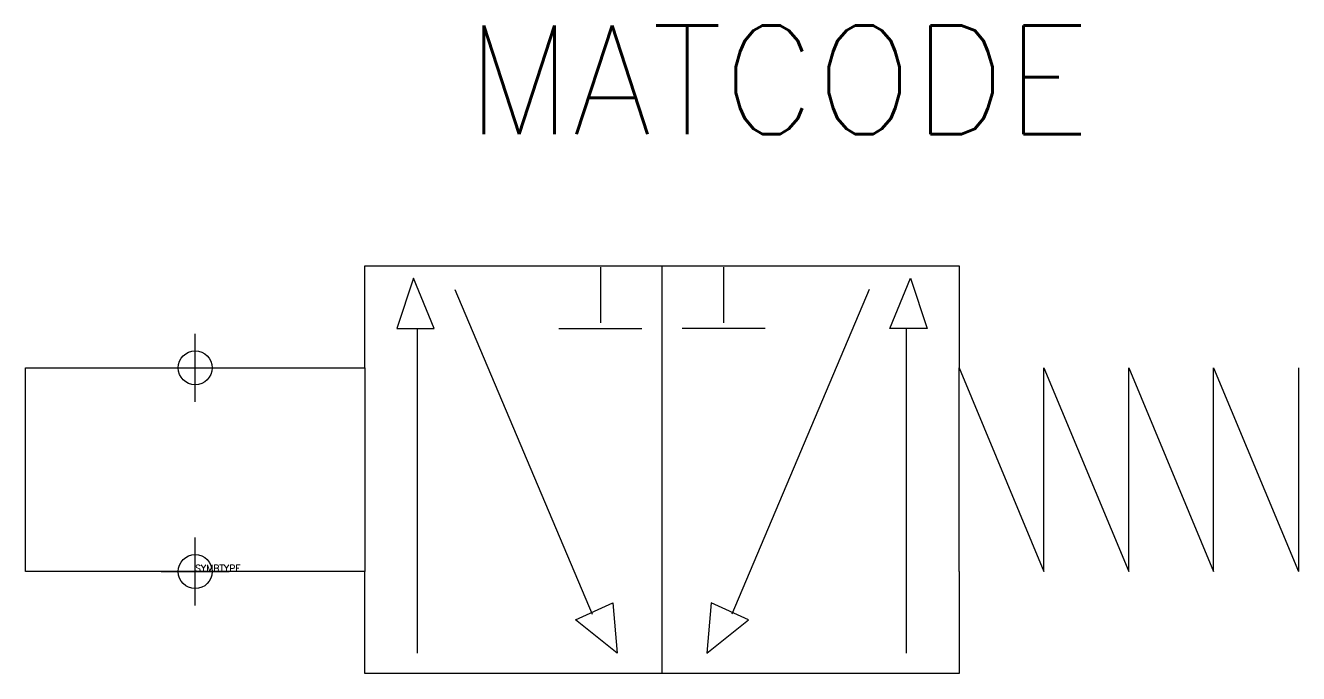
# Model space of a CAD drawing. Extents: x 122.5 to 160, y 165 to 184.1.
import ezdxf

# ---------------------------------------------------------------- set-up
doc = ezdxf.new("R2010")
doc.units = 0
doc.header["$LTSCALE"] = 6
doc.header["$MEASUREMENT"] = 0
doc.header["$PDMODE"] = 34
doc.layers.get('0').update_dxf_attribs({"linetype": 'CONTINUOUS'})
for name, color, linetype in [('1', 8, 'CONTINUOUS'), ('12', 30, 'CONTINUOUS'), ('3', 30, 'CONTINUOUS'), ('C', 7, 'CONTINUOUS')]:
    doc.layers.add(name, color=color, linetype=linetype)
doc.styles.add('DINY', font='SIMPLEX', dxfattribs={"width": 0.95})
doc.styles.get("Standard").update_dxf_attribs({"font": 'simplex', "width": 0.85})

msp = doc.modelspace()

# ---------------------------------------------------------------- linework, layer by layer
at = {"layer": '1'}
for p, q in [((132.5, 177), (150, 177)), ((132.5, 174), (132.5, 177)), ((141.25, 177), (141.25, 165)), ((150, 177), (150, 174)), ((133.929, 176.638), (133.439, 175.154)), ((134.541, 175.154), (133.929, 176.638)), ((139.436, 176.967), (139.436, 175.319)), ((143.064, 176.967), (143.064, 175.319)), ((147.959, 175.154), (148.571, 176.638)), ((148.571, 176.638), (149.061, 175.154)), ((135.152, 176.308), (139.191, 166.749)), ((147.348, 176.308), (143.309, 166.749)), ((133.439, 175.154), (134.541, 175.154)), ((134.051, 165.595), (134.051, 175.154)), ((138.212, 175.154), (140.66, 175.154)), ((144.288, 175.154), (141.84, 175.154)), ((149.061, 175.154), (147.959, 175.154)), ((148.449, 165.595), (148.449, 175.154)), ((150, 174), (152.5, 168)), ((150, 168), (150, 174)), ((152.5, 174), (155, 168)), ((152.5, 168), (152.5, 174)), ((155, 174), (157.5, 168)), ((155, 168), (155, 174)), ((157.5, 174), (160, 168)), ((157.5, 168), (157.5, 174)), ((160, 174), (160, 168)), ((132.5, 165), (132.5, 168)), ((150, 168), (150, 165)), ((138.701, 166.584), (139.803, 167.079)), ((139.803, 167.079), (139.925, 165.595)), ((142.697, 167.079), (142.575, 165.595)), ((143.799, 166.584), (142.697, 167.079)), ((139.925, 165.595), (138.701, 166.584)), ((142.575, 165.595), (143.799, 166.584)), ((150, 165), (132.5, 165))]:
    msp.add_line(p, q, dxfattribs=at)
at = {"layer": '3'}
for p, q in [((122.5, 174), (132.5, 174)), ((122.5, 168), (122.5, 174)), ((132.5, 174), (132.5, 168)), ((132.5, 168), (122.5, 168))]:
    msp.add_line(p, q, dxfattribs=at)
at = {"layer": 'C', "color": 1}
msp.add_point((127.5, 174), dxfattribs=at)
at = {"layer": 'C', "color": 2}
msp.add_point((127.5, 168), dxfattribs=at)

# ---------------------------------------------------------------- texts
at = {"flags": 1}
msp.add_attdef('SYMBTYPE', (127.5, 168), 'EF', height=0.2, dxfattribs=at)
at = {"layer": '12', "style": 'DINY', "width": 0.95}
msp.add_attdef('MATCODE', (135.479, 180.878), '', height=3.2, dxfattribs=at)

doc.saveas('drawing.dxf')
